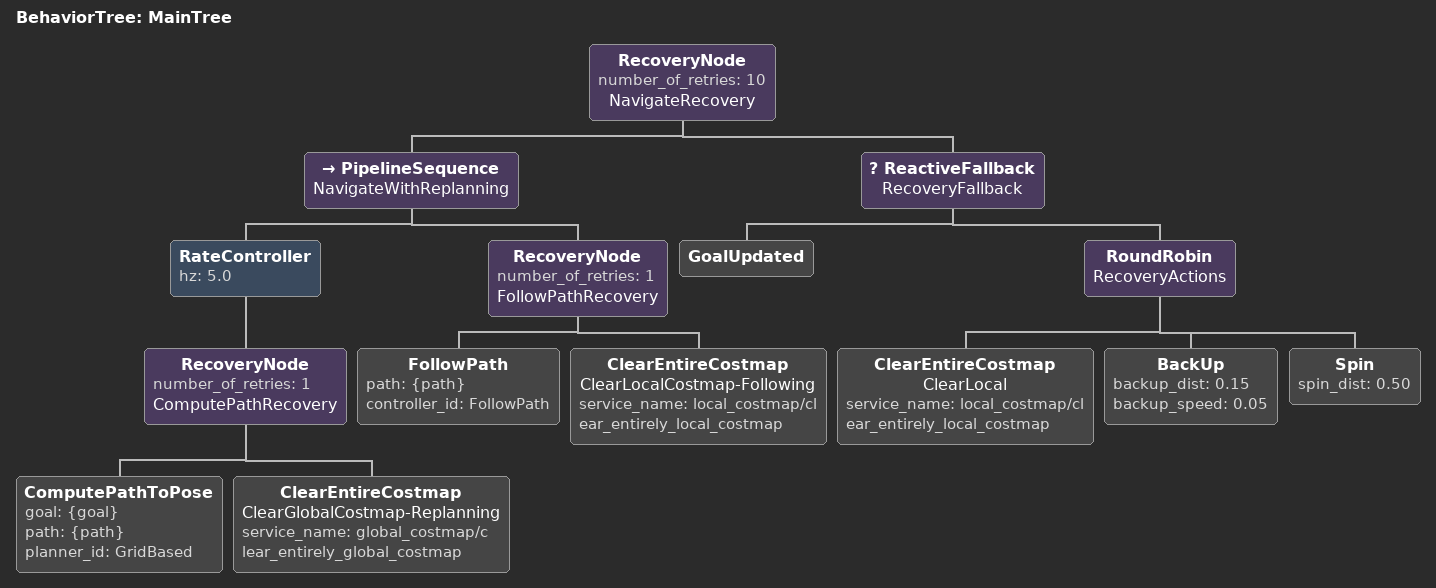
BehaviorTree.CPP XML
<?xml version="1.0"?>
<root main_tree_to_execute="MainTree">
  <BehaviorTree ID="MainTree">

    <RecoveryNode number_of_retries="10" name="NavigateRecovery">

      <!-- ── Navigation pipeline ────────────────────────────────────────── -->
      <PipelineSequence name="NavigateWithReplanning">

        <RateController hz="5.0">
          <RecoveryNode number_of_retries="1" name="ComputePathRecovery">
            <ComputePathToPose goal="{goal}" path="{path}" planner_id="GridBased"/>
            <ClearEntireCostmap
              name="ClearGlobalCostmap-Replanning"
              service_name="global_costmap/clear_entirely_global_costmap"/>
          </RecoveryNode>
        </RateController>

        <RecoveryNode number_of_retries="1" name="FollowPathRecovery">
          <FollowPath path="{path}" controller_id="FollowPath"/>
          <ClearEntireCostmap
            name="ClearLocalCostmap-Following"
            service_name="local_costmap/clear_entirely_local_costmap"/>
        </RecoveryNode>

      </PipelineSequence>

      <!-- ── Recovery fallback (goal update check + graduated actions) ──── -->
      <ReactiveFallback name="RecoveryFallback">
        <GoalUpdated/>

        <RoundRobin name="RecoveryActions">

          <!-- Step 1: clear only the local costmap.
               Most failures are caused by the person's movement leaving stale
               obstacles in the local map. Lightest recovery, try first. -->
          <ClearEntireCostmap
            name="ClearLocal"
            service_name="local_costmap/clear_entirely_local_costmap"/>

          <!-- Step 2: back away 0.15 m.
               If clearing wasn't enough, the robot may be pressed against an
               obstacle. Short backup to create space. -->
          <BackUp backup_dist="0.15" backup_speed="0.05"/>

          <Spin spin_dist="0.50"/>

        </RoundRobin>
      </ReactiveFallback>

    </RecoveryNode>
  </BehaviorTree>
</root>
